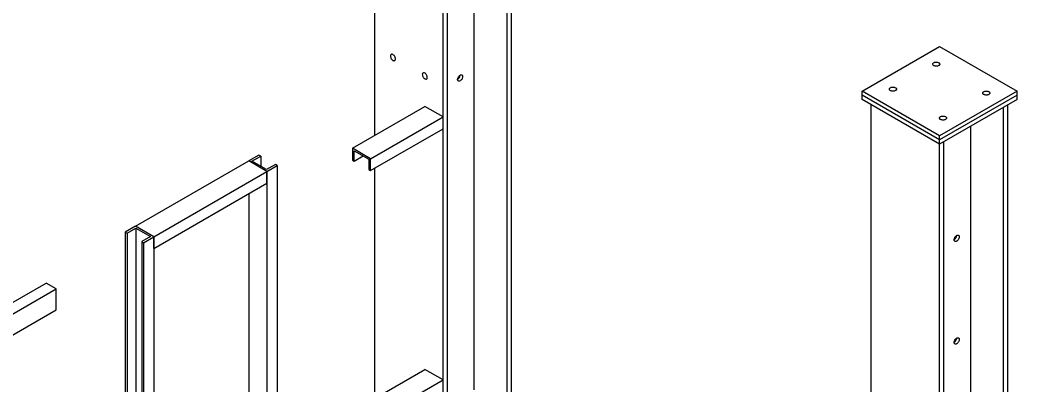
# Model space of a CAD drawing. Header units: millimetres. Extents: x 0 to 16187, y -20471 to 6290.
# Drawn here: x 9626.8 to 9781.5, y 3222.9 to 3279.6 of the extents above; entities that cross this region are included whole.
import ezdxf

# ---------------------------------------------------------------- set-up
doc = ezdxf.new("R2010")
doc.units = ezdxf.units.MM

msp = doc.modelspace()

# ---------------------------------------------------------------- linework, layer by layer
at = {"color": 7, "linetype": 'Continuous', "lineweight": 25}
for p, q in [((9702.36075, 3219.25737), (9702.36075, 3310.54677)), ((9703.0325, 3219.64516), (9703.0325, 3310.93456)), ((9697.2519, 3222.20665), (9697.2519, 3307.59749)), ((9692.4259, 3165.83612), (9692.4259, 3304.8115)), ((9693.09765, 3166.22391), (9693.09765, 3305.19929)), ((9681.8193, 3261.69848), (9681.8193, 3289.25726)), ((9757.47972, 3268.56319), (9769.50054, 3275.50266)), ((9769.50054, 3275.50266), (9781.52135, 3268.56319)), ((9757.47972, 3267.90996), (9757.47972, 3268.56319)), ((9769.50054, 3261.62372), (9757.47972, 3268.56319)), ((9757.47972, 3267.25673), (9757.47972, 3267.90996)), ((9769.50054, 3260.97049), (9757.47972, 3267.90996)), ((9769.50054, 3260.31726), (9757.47972, 3267.25673)), ((9781.52135, 3268.56319), (9769.50054, 3261.62372)), ((9781.52135, 3267.90996), (9769.50054, 3260.97049)), ((9781.52135, 3267.25673), (9769.50054, 3260.31726)), ((9781.52135, 3267.90996), (9781.52135, 3268.56319)), ((9781.52135, 3267.25673), (9781.52135, 3267.90996)), ((9678.35447, 3259.69828), (9689.59747, 3266.18872)), ((9692.4259, 3264.5559), (9689.59747, 3266.18872)), ((9758.89393, 3157.10583), (9758.89393, 3266.44032)), ((9779.43539, 3127.07715), (9779.43539, 3266.05252)), ((9780.10714, 3127.46494), (9780.10714, 3266.44032)), ((9681.1829, 3258.06546), (9692.4259, 3264.5559)), ((9692.4259, 3262.71869), (9692.4259, 3264.5559)), ((9681.1829, 3256.22824), (9692.4259, 3262.71869)), ((9774.32654, 3130.02642), (9774.32654, 3263.10325)), ((9769.50054, 3260.97049), (9769.50054, 3261.62372)), ((9769.50054, 3260.31726), (9769.50054, 3260.97049)), ((9681.1829, 3258.06546), (9678.35447, 3259.69828)), ((9678.35447, 3259.69828), (9678.35447, 3257.86106)), ((9769.50054, 3121.34188), (9769.50054, 3260.31726)), ((9770.17229, 3121.72967), (9770.17229, 3260.70505)), ((9663.85878, 3258.63987), (9662.26779, 3257.72141)), ((9662.76277, 3257.68059), (9664.14163, 3258.47658)), ((9664.14163, 3258.47658), (9663.85878, 3258.63987)), ((9664.14163, 3258.47658), (9664.14163, 3256.88459)), ((9678.35447, 3257.86106), (9678.63731, 3257.69778)), ((9678.63731, 3259.29003), (9680.90006, 3257.98378)), ((9678.63731, 3257.69778), (9678.63731, 3259.29003)), ((9678.63731, 3257.69778), (9680.0164, 3258.49391)), ((9680.90006, 3257.98378), (9680.90006, 3256.39152)), ((9681.1829, 3256.22824), (9681.1829, 3258.06546)), ((9644.69619, 3247.57754), (9662.26779, 3257.72141)), ((9665.09622, 3256.08859), (9662.26779, 3257.72141)), ((9665.02551, 3256.37433), (9662.76277, 3257.68059)), ((9666.40437, 3257.17033), (9665.02551, 3256.37433)), ((9665.09622, 3256.08859), (9666.68721, 3257.00705)), ((9666.68721, 3257.00705), (9666.40437, 3257.17033)), ((9666.68721, 3257.00705), (9666.68721, 3139.0169)), ((9680.90006, 3256.39152), (9681.1829, 3256.22824)), ((9681.8193, 3220.87144), (9681.8193, 3256.59563)), ((9647.52462, 3245.94472), (9665.09622, 3256.08859)), ((9665.09622, 3254.25137), (9665.09622, 3256.08859)), ((9665.09622, 3256.08859), (9665.09622, 3138.09844)), ((9647.52462, 3244.1075), (9665.09622, 3254.25137)), ((9662.26779, 3252.61856), (9662.26779, 3216.89437)), ((9644.69619, 3247.57754), (9643.1052, 3246.65908)), ((9643.38804, 3246.49579), (9644.7669, 3247.29179)), ((9647.52462, 3245.94472), (9644.69619, 3247.57754)), ((9644.7669, 3247.29179), (9647.02964, 3245.98554)), ((9644.7669, 3247.29179), (9644.7669, 3180.81664)), ((9643.1052, 3246.65908), (9643.38804, 3246.49579)), ((9643.1052, 3246.65908), (9643.1052, 3180.81664)), ((9643.38804, 3246.49579), (9643.38804, 3180.81664)), ((9647.02964, 3245.98554), (9645.65078, 3245.18954)), ((9645.93363, 3245.02626), (9647.52462, 3245.94472)), ((9647.52462, 3244.1075), (9647.52462, 3245.94472)), ((9647.52462, 3245.94472), (9647.52462, 3180.81664)), ((9645.65078, 3245.18954), (9645.93363, 3245.02626)), ((9645.65078, 3245.18954), (9645.65078, 3180.81664)), ((9645.93363, 3245.02626), (9645.93363, 3180.81664)), ((9622.28102, 3233.84826), (9630.80154, 3238.76706)), ((9623.87189, 3232.92974), (9632.39253, 3237.8486)), ((9632.39253, 3237.8486), (9630.80154, 3238.76706)), ((9632.39253, 3234.58243), (9632.39253, 3237.8486)), ((9623.87189, 3229.66358), (9632.39253, 3234.58243)), ((9678.35447, 3218.87124), (9689.59747, 3225.36168)), ((9692.4259, 3223.72886), (9689.59747, 3225.36168)), ((9681.1829, 3217.23842), (9692.4259, 3223.72886)), ((9692.4259, 3221.89165), (9692.4259, 3223.72886))]:
    msp.add_line(p, q, dxfattribs=at)
at = {"color": 7, "linetype": 'Continuous', "lineweight": 25, "flags": 128}
for points in [[(9684.64772, 3273.33299), (9684.71716, 3273.30012), (9684.78438, 3273.28274), (9684.84719, 3273.28141), (9684.9036, 3273.29617), (9684.95178, 3273.32655), (9684.99019, 3273.37157), (9685.0176, 3273.42978), (9685.03311, 3273.49932), (9685.03624, 3273.57795), (9685.02688, 3273.66314), (9685.00533, 3273.75215), (9684.9723, 3273.84212), (9684.92882, 3273.93016), (9684.87632, 3274.01345), (9684.81646, 3274.0893), (9684.75119, 3274.15527), (9684.68258, 3274.20925), (9684.61286, 3274.2495), (9684.54426, 3274.27473), (9684.47898, 3274.28412), (9684.41913, 3274.27738), (9684.36662, 3274.25472), (9684.32315, 3274.21686), (9684.29011, 3274.16504), (9684.26856, 3274.1009), (9684.25921, 3274.02652), (9684.26233, 3273.94428), (9684.27785, 3273.85683), (9684.30525, 3273.76698), (9684.34366, 3273.67761), (9684.39184, 3273.5916), (9684.44825, 3273.51171), (9684.51107, 3273.44051), (9684.57828, 3273.38029), (9684.64772, 3273.33299)], [(9769.35911, 3272.9718), (9769.42231, 3272.9281), (9769.47097, 3272.87859), (9769.50354, 3272.82486), (9769.51896, 3272.76864), (9769.51675, 3272.71173), (9769.49697, 3272.65597), (9769.46026, 3272.60314), (9769.4078, 3272.55494), (9769.34128, 3272.51292), (9769.26282, 3272.47844), (9769.17497, 3272.4526), (9769.08053, 3272.43623), (9768.98255, 3272.42985), (9768.88417, 3272.43368), (9768.78855, 3272.44759), (9768.69878, 3272.47113), (9768.61772, 3272.50355), (9768.548, 3272.5438), (9768.49185, 3272.59059), (9768.45107, 3272.64242), (9768.42698, 3272.69761), (9768.42034, 3272.75441), (9768.43138, 3272.81097), (9768.45974, 3272.86549), (9768.50451, 3272.91621), (9768.56424, 3272.9615), (9768.63702, 3272.9999), (9768.72051, 3273.03018), (9768.81203, 3273.05138), (9768.90863, 3273.06279), (9769.0072, 3273.06407), (9769.10459, 3273.05517), (9769.19766, 3273.03637), (9769.28342, 3273.00828), (9769.35911, 3272.9718)], [(9689.59747, 3270.47556), (9689.66691, 3270.44269), (9689.73412, 3270.42531), (9689.79694, 3270.42398), (9689.85335, 3270.43874), (9689.90153, 3270.46912), (9689.93994, 3270.51414), (9689.96734, 3270.57235), (9689.98286, 3270.64189), (9689.98599, 3270.72052), (9689.97663, 3270.80571), (9689.95508, 3270.89472), (9689.92204, 3270.98469), (9689.87857, 3271.07274), (9689.82606, 3271.15602), (9689.76621, 3271.23187), (9689.70093, 3271.29784), (9689.63233, 3271.35182), (9689.56261, 3271.39207), (9689.49401, 3271.4173), (9689.42873, 3271.42669), (9689.36888, 3271.41995), (9689.31637, 3271.39729), (9689.2729, 3271.35944), (9689.23986, 3271.30761), (9689.21831, 3271.24347), (9689.20895, 3271.16909), (9689.21208, 3271.08685), (9689.2276, 3270.9994), (9689.255, 3270.90955), (9689.29341, 3270.82018), (9689.34159, 3270.73417), (9689.398, 3270.65428), (9689.46082, 3270.58308), (9689.52803, 3270.52287), (9689.59747, 3270.47556)], [(9695.46646, 3270.82161), (9695.46021, 3270.73781), (9695.44166, 3270.64949), (9695.41141, 3270.55949), (9695.37042, 3270.47069), (9695.32003, 3270.38596), (9695.26184, 3270.30802), (9695.19773, 3270.23936), (9695.12975, 3270.1822), (9695.0601, 3270.13838), (9694.99101, 3270.1093), (9694.9247, 3270.0959), (9694.8633, 3270.09861), (9694.80879, 3270.11734), (9694.76291, 3270.15149), (9694.72715, 3270.19996), (9694.70265, 3270.2612), (9694.6902, 3270.33323), (9694.6902, 3270.41375), (9694.70265, 3270.50015), (9694.72715, 3270.58968), (9694.76291, 3270.67944), (9694.80879, 3270.76655), (9694.8633, 3270.84822), (9694.9247, 3270.92182), (9694.99101, 3270.98498), (9695.0601, 3271.03567), (9695.12975, 3271.07227), (9695.19773, 3271.09359), (9695.26184, 3271.09896), (9695.32003, 3271.0882), (9695.37042, 3271.06165), (9695.41141, 3271.02017), (9695.44166, 3270.9651), (9695.46021, 3270.89819), (9695.46646, 3270.82161)], [(9762.6416, 3269.09386), (9762.70479, 3269.05016), (9762.75345, 3269.00065), (9762.78602, 3268.94692), (9762.80145, 3268.8907), (9762.79923, 3268.83379), (9762.77945, 3268.77803), (9762.74275, 3268.7252), (9762.69029, 3268.677), (9762.62376, 3268.63499), (9762.54531, 3268.6005), (9762.45745, 3268.57466), (9762.36302, 3268.55829), (9762.26503, 3268.55192), (9762.16665, 3268.55575), (9762.07104, 3268.56965), (9761.98126, 3268.59319), (9761.90021, 3268.62561), (9761.83049, 3268.66586), (9761.77433, 3268.71265), (9761.73356, 3268.76448), (9761.70946, 3268.81968), (9761.70283, 3268.87647), (9761.71387, 3268.93303), (9761.74223, 3268.98755), (9761.78699, 3269.03827), (9761.84673, 3269.08356), (9761.91951, 3269.12196), (9762.003, 3269.15225), (9762.09451, 3269.17344), (9762.19111, 3269.18486), (9762.28969, 3269.18613), (9762.38708, 3269.17723), (9762.48015, 3269.15843), (9762.56591, 3269.13034), (9762.6416, 3269.09386)], [(9777.13729, 3268.48155), (9777.20048, 3268.43785), (9777.24914, 3268.38835), (9777.28171, 3268.33462), (9777.29713, 3268.2784), (9777.29492, 3268.22149), (9777.27514, 3268.16572), (9777.23843, 3268.11289), (9777.18597, 3268.06469), (9777.11945, 3268.02268), (9777.041, 3267.9882), (9776.95314, 3267.96235), (9776.8587, 3267.94598), (9776.76072, 3267.93961), (9776.66234, 3267.94344), (9776.56673, 3267.95735), (9776.47695, 3267.98089), (9776.3959, 3268.0133), (9776.32618, 3268.05356), (9776.27002, 3268.10035), (9776.22924, 3268.15217), (9776.20515, 3268.20737), (9776.19852, 3268.26416), (9776.20956, 3268.32073), (9776.23792, 3268.37524), (9776.28268, 3268.42596), (9776.34242, 3268.47125), (9776.4152, 3268.50966), (9776.49869, 3268.53994), (9776.5902, 3268.56113), (9776.6868, 3268.57255), (9776.78538, 3268.57383), (9776.88277, 3268.56492), (9776.97584, 3268.54612), (9777.0616, 3268.51803), (9777.13729, 3268.48155)], [(9770.41978, 3264.60361), (9770.48297, 3264.55992), (9770.53163, 3264.51041), (9770.5642, 3264.45668), (9770.57962, 3264.40046), (9770.57741, 3264.34355), (9770.55763, 3264.28778), (9770.52092, 3264.23495), (9770.46846, 3264.18676), (9770.40194, 3264.14474), (9770.32348, 3264.11026), (9770.23563, 3264.08442), (9770.14119, 3264.06804), (9770.04321, 3264.06167), (9769.94483, 3264.0655), (9769.84921, 3264.07941), (9769.75944, 3264.10295), (9769.67838, 3264.13537), (9769.60866, 3264.17562), (9769.55251, 3264.22241), (9769.51173, 3264.27423), (9769.48764, 3264.32943), (9769.481, 3264.38622), (9769.49204, 3264.44279), (9769.5204, 3264.49731), (9769.56517, 3264.54802), (9769.6249, 3264.59331), (9769.69768, 3264.63172), (9769.78117, 3264.662), (9769.87269, 3264.68319), (9769.96929, 3264.69461), (9770.06786, 3264.69589), (9770.16525, 3264.68698), (9770.25832, 3264.66818), (9770.34408, 3264.64009), (9770.41978, 3264.60361)], [(9772.5411, 3245.92435), (9772.53485, 3245.84055), (9772.5163, 3245.75223), (9772.48604, 3245.66223), (9772.44506, 3245.57343), (9772.39467, 3245.4887), (9772.33648, 3245.41075), (9772.27237, 3245.3421), (9772.20439, 3245.28494), (9772.13474, 3245.24112), (9772.06565, 3245.21204), (9771.99934, 3245.19864), (9771.93794, 3245.20135), (9771.88343, 3245.22008), (9771.83755, 3245.25423), (9771.80179, 3245.3027), (9771.77729, 3245.36394), (9771.76484, 3245.43597), (9771.76484, 3245.51648), (9771.77729, 3245.60289), (9771.80179, 3245.69241), (9771.83755, 3245.78217), (9771.88343, 3245.86929), (9771.93794, 3245.95096), (9771.99934, 3246.02455), (9772.06565, 3246.08772), (9772.13474, 3246.13841), (9772.20439, 3246.17501), (9772.27237, 3246.19633), (9772.33648, 3246.2017), (9772.39467, 3246.19094), (9772.44506, 3246.16439), (9772.48604, 3246.12291), (9772.5163, 3246.06783), (9772.53485, 3246.00093), (9772.5411, 3245.92435)], [(9772.5411, 3230.0018), (9772.53485, 3229.91801), (9772.5163, 3229.82969), (9772.48604, 3229.73968), (9772.44506, 3229.65089), (9772.39467, 3229.56615), (9772.33648, 3229.48821), (9772.27237, 3229.41955), (9772.20439, 3229.36239), (9772.13474, 3229.31857), (9772.06565, 3229.28949), (9771.99934, 3229.27609), (9771.93794, 3229.2788), (9771.88343, 3229.29753), (9771.83755, 3229.33168), (9771.80179, 3229.38016), (9771.77729, 3229.44139), (9771.76484, 3229.51343), (9771.76484, 3229.59394), (9771.77729, 3229.68035), (9771.80179, 3229.76987), (9771.83755, 3229.85963), (9771.88343, 3229.94674), (9771.93794, 3230.02841), (9771.99934, 3230.10201), (9772.06565, 3230.16517), (9772.13474, 3230.21586), (9772.20439, 3230.25246), (9772.27237, 3230.27379), (9772.33648, 3230.27915), (9772.39467, 3230.26839), (9772.44506, 3230.24184), (9772.48604, 3230.20036), (9772.5163, 3230.14529), (9772.53485, 3230.07838), (9772.5411, 3230.0018)]]:
    msp.add_lwpolyline(points, dxfattribs=at)
at = {"color": 7, "linetype": 'Continuous', "lineweight": 25}
for centre in [(9694.238, 3271.08176), (9771.31264, 3246.1845), (9771.31264, 3230.26196)]:
    msp.add_arc(centre, 0.84031, 302.4308687, 357.5691316, dxfattribs=at)

doc.saveas('drawing.dxf')
